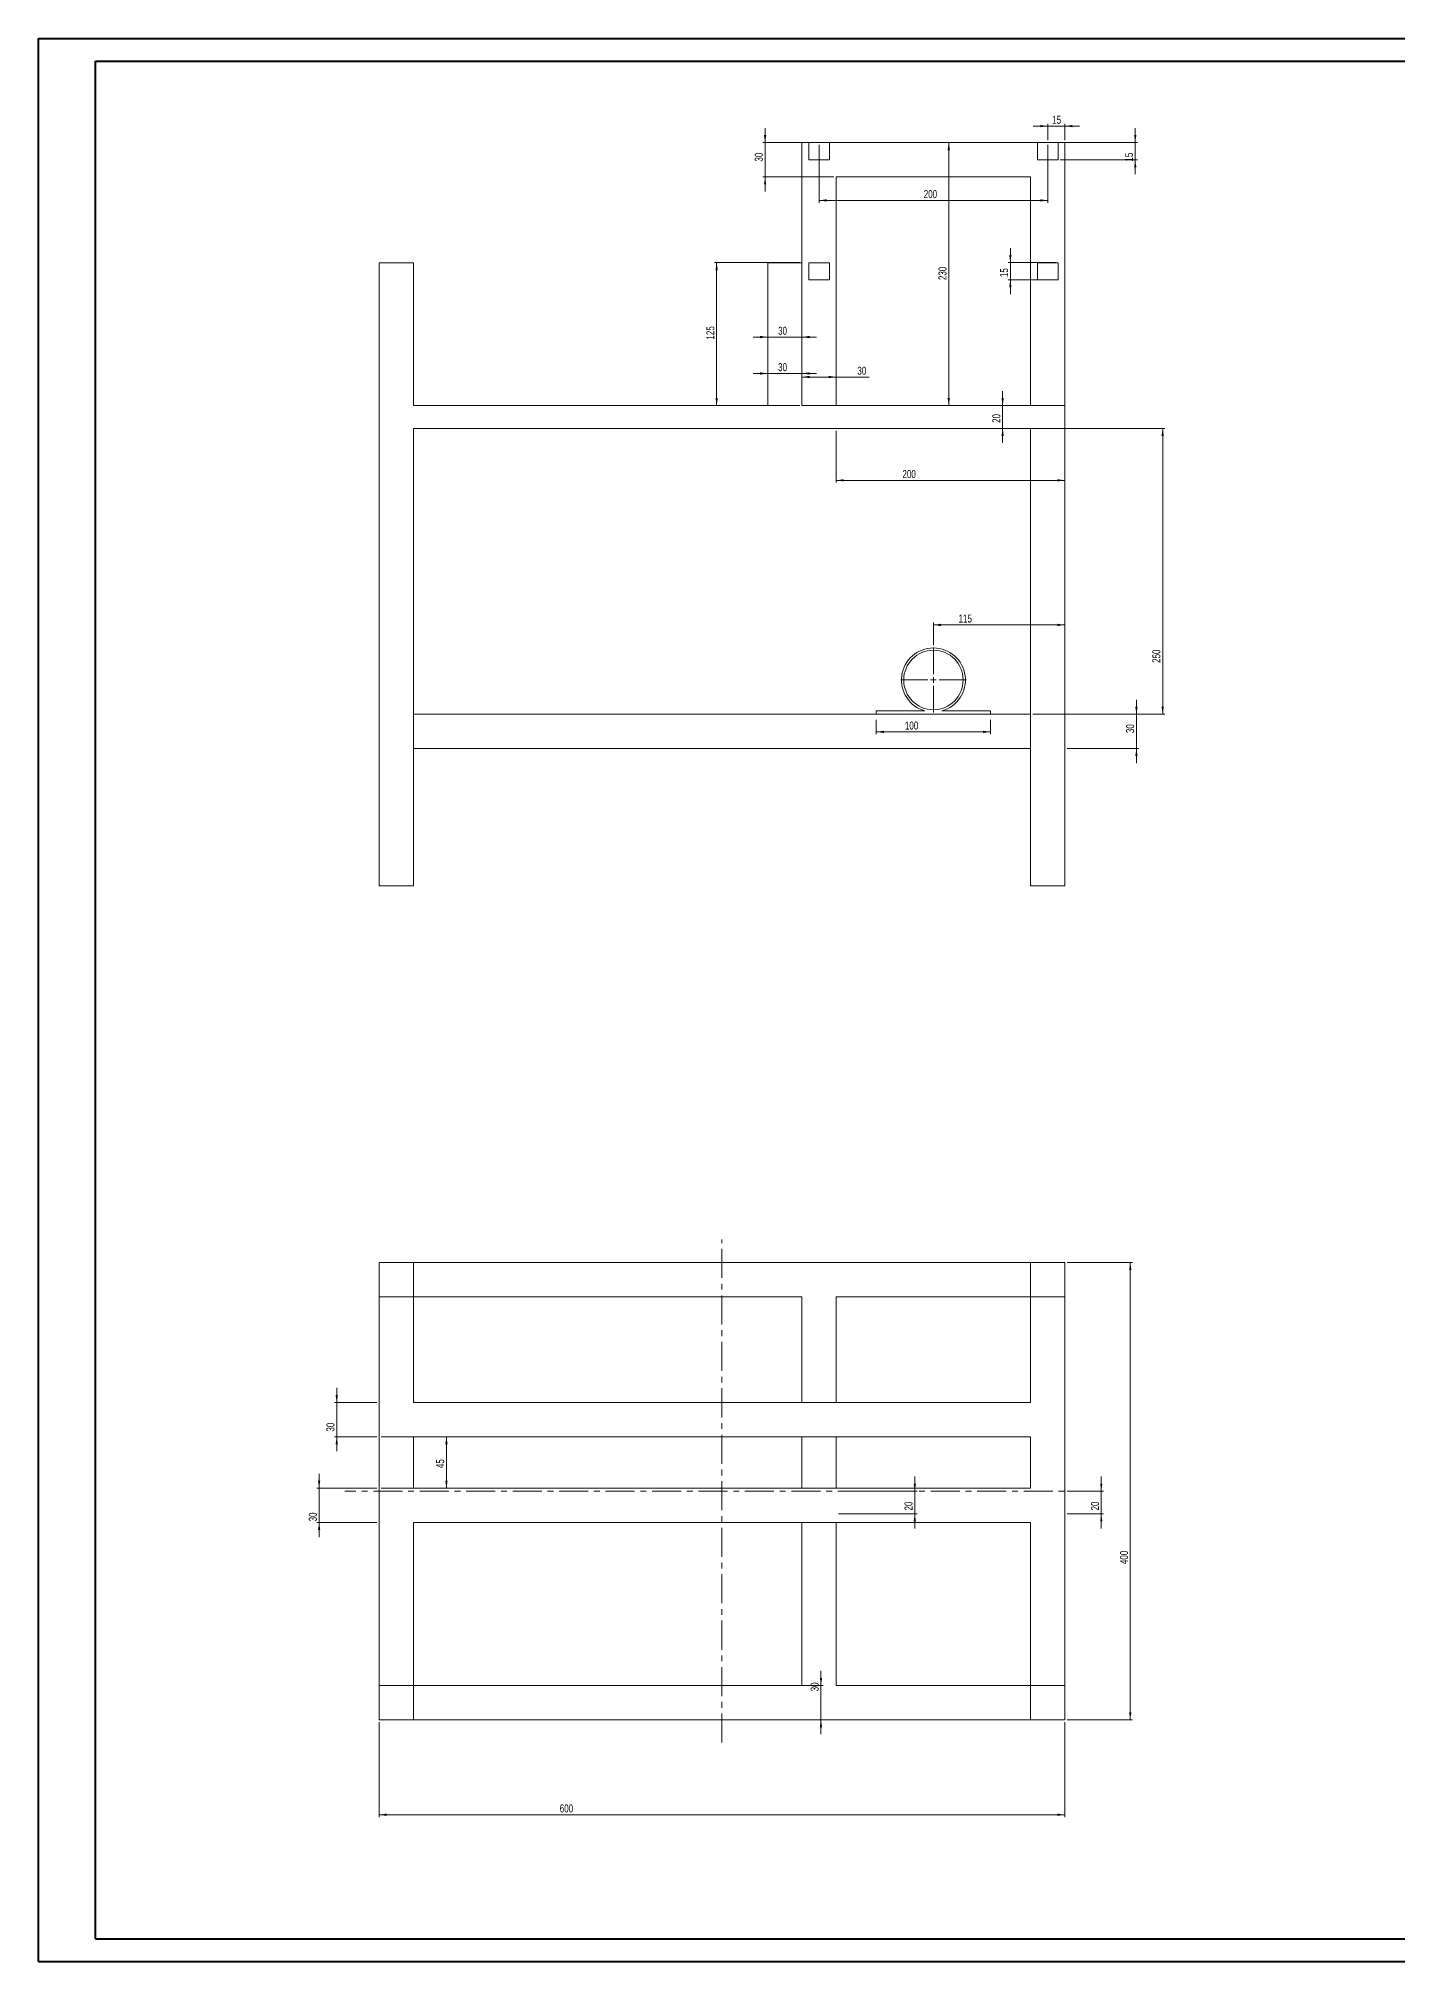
# Model space of a CAD drawing. Header units: millimetres. Extents: x 0 to 1189, y 0 to 841.
# Drawn here: x 0 to 595, y 0 to 841 of the extents above; entities that cross this region are included whole.
import ezdxf

# ---------------------------------------------------------------- set-up
doc = ezdxf.new("R2010")
doc.units = ezdxf.units.MM
doc.linetypes.add('CENTERX2', pattern=[20.32, 12.7, -2.54, 2.54, -2.54])
doc.styles.add('SLDTEXTSTYLE0', font='TXT', dxfattribs={"width": 0.75})
doc.dimstyles.new('SLDDIMSTYLE0', dxfattribs={"dimtxt": 3.5, "dimasz": 3.302, "dimexe": 0, "dimexo": 0.0625, "dimgap": 0.875, "dimtad": 1, "dimlfac": 2, "dimrnd": 1e-09, "dimzin": 12, "dimdsep": 46, "dimtxsty": 'SLDTEXTSTYLE0', "dimsah": 1, "dimcen": 0.09, "dimadec": 0, "dimazin": 3, "dimtfac": 1, "dimtofl": 0, "dimtmove": 0, "dimatfit": 3, "dimfxl": 0, "dimfrac": 2, "dimtolj": 1, "dimtzin": 12, "dimarcsym": 0})
doc.dimstyles.new('SLDDIMSTYLE1', dxfattribs={"dimtxt": 3.5, "dimasz": 3.302, "dimexe": 0, "dimexo": 0.0625, "dimgap": 0.875, "dimtad": 1, "dimlfac": 2, "dimrnd": 1e-09, "dimzin": 12, "dimdsep": 46, "dimtxsty": 'SLDTEXTSTYLE0', "dimsah": 1, "dimcen": 0.09, "dimadec": 0, "dimazin": 3, "dimtfac": 1, "dimtmove": 0, "dimatfit": 0, "dimfxl": 0, "dimfrac": 2, "dimtolj": 1, "dimtzin": 12, "dimarcsym": 0})

# ---------------------------------------------------------------- blocks, each defined once
blk = doc.blocks.new('_D')
at = {"color": 7, "linetype": 'Continuous', "lineweight": 0}
for p, q in [((334.06, 681.67), (334.06, 694.16)), ((334.06, 693.16), (349.06, 693.16)), ((349.06, 681.67), (349.06, 694.16)), ((349.06, 693.16), (363.48, 693.16))]:
    blk.add_line(p, q, dxfattribs=at)
for points in [[(334.06, 693.16), (337.37, 692.65), (337.37, 693.67)], [(349.06, 693.16), (345.76, 693.67), (345.76, 692.65)]]:
    blk.add_solid(points, dxfattribs=at)
at = {"color": 7, "linetype": 'Continuous', "lineweight": 0, "insert": (358.3, 697.67), "char_height": 3.5, "attachment_point": 1, "style": 'SLDTEXTSTYLE0'}
blk.add_mtext('30', dxfattribs=at)
blk = doc.blocks.new('_D_1')
at = {"color": 7, "linetype": 'Continuous', "lineweight": 0}
for p, q in [((349.06, 669.67), (349.06, 646.97)), ((449.06, 669.67), (449.06, 646.97)), ((349.06, 647.97), (449.06, 647.97))]:
    blk.add_line(p, q, dxfattribs=at)
for points in [[(349.06, 647.97), (352.37, 647.46), (352.37, 648.48)], [(449.06, 647.97), (445.76, 648.48), (445.76, 647.46)]]:
    blk.add_solid(points, dxfattribs=at)
at = {"color": 7, "linetype": 'Continuous', "lineweight": 0, "insert": (378.01, 652.48), "char_height": 3.5, "attachment_point": 1, "style": 'SLDTEXTSTYLE0'}
blk.add_mtext('200', dxfattribs=at)
blk = doc.blocks.new('_D_2')
at = {"color": 7, "linetype": 'Continuous', "lineweight": 0}
for p, q in [((448.06, 795.67), (397.27, 795.67)), ((398.27, 680.67), (398.27, 795.67)), ((448.06, 680.67), (397.27, 680.67))]:
    blk.add_line(p, q, dxfattribs=at)
for points in [[(398.27, 795.67), (397.76, 792.36), (398.77, 792.36)], [(398.27, 680.67), (398.77, 683.97), (397.76, 683.97)]]:
    blk.add_solid(points, dxfattribs=at)
at = {"color": 7, "linetype": 'Continuous', "lineweight": 0, "insert": (393.76, 735.54), "char_height": 3.5, "attachment_point": 1, "rotation": 90, "style": 'SLDTEXTSTYLE0'}
blk.add_mtext('230', dxfattribs=at)
blk = doc.blocks.new('_D_3')
at = {"color": 7, "linetype": 'Continuous', "lineweight": 0}
for p, q in [((317.93, 795.67), (317.93, 802.02)), ((348.06, 795.67), (316.93, 795.67)), ((317.93, 795.67), (317.93, 780.67)), ((348.06, 780.67), (316.93, 780.67)), ((317.93, 780.67), (317.93, 774.32))]:
    blk.add_line(p, q, dxfattribs=at)
for points in [[(317.93, 795.67), (318.44, 798.97), (317.42, 798.97)], [(317.93, 780.67), (317.42, 777.36), (318.44, 777.36)]]:
    blk.add_solid(points, dxfattribs=at)
at = {"color": 7, "linetype": 'Continuous', "lineweight": 0, "insert": (313.42, 787.37), "char_height": 3.5, "attachment_point": 1, "rotation": 90, "style": 'SLDTEXTSTYLE0'}
blk.add_mtext('30', dxfattribs=at)
blk = doc.blocks.new('_D_4')
at = {"color": 7, "linetype": 'Continuous', "lineweight": 0}
for p, q in [((341.56, 794.67), (341.56, 769.39)), ((441.56, 794.67), (441.56, 769.39)), ((341.56, 770.39), (441.56, 770.39))]:
    blk.add_line(p, q, dxfattribs=at)
for points in [[(341.56, 770.39), (344.87, 769.89), (344.87, 770.9)], [(441.56, 770.39), (438.26, 770.9), (438.26, 769.89)]]:
    blk.add_solid(points, dxfattribs=at)
at = {"color": 7, "linetype": 'Continuous', "lineweight": 0, "insert": (387.32, 774.91), "char_height": 3.5, "attachment_point": 1, "style": 'SLDTEXTSTYLE0'}
blk.add_mtext('200', dxfattribs=at)
blk = doc.blocks.new('_D_5')
at = {"color": 7, "linetype": 'Continuous', "lineweight": 0}
for p, q in [((441.56, 802.89), (435.21, 802.89)), ((441.56, 796.67), (441.56, 803.89)), ((449.06, 802.89), (441.56, 802.89)), ((449.06, 796.67), (449.06, 803.89)), ((449.06, 802.89), (455.41, 802.89))]:
    blk.add_line(p, q, dxfattribs=at)
for points in [[(441.56, 802.89), (438.26, 803.39), (438.26, 802.38)], [(449.06, 802.89), (452.37, 802.38), (452.37, 803.39)]]:
    blk.add_solid(points, dxfattribs=at)
at = {"color": 7, "linetype": 'Continuous', "lineweight": 0, "insert": (443.51, 807.4), "char_height": 3.5, "attachment_point": 1, "style": 'SLDTEXTSTYLE0'}
blk.add_mtext('15', dxfattribs=at)
blk = doc.blocks.new('_D_6')
at = {"color": 7, "linetype": 'Continuous', "lineweight": 0}
for p, q in [((479.84, 795.67), (479.84, 802.02)), ((447.06, 795.67), (480.84, 795.67)), ((479.84, 795.67), (479.84, 788.17)), ((447.06, 788.17), (480.84, 788.17)), ((479.84, 788.17), (479.84, 781.82))]:
    blk.add_line(p, q, dxfattribs=at)
for points in [[(479.84, 795.67), (480.35, 798.97), (479.33, 798.97)], [(479.84, 788.17), (479.33, 784.86), (480.35, 784.86)]]:
    blk.add_solid(points, dxfattribs=at)
at = {"color": 7, "linetype": 'Continuous', "lineweight": 0, "insert": (475.33, 787.37), "char_height": 3.5, "attachment_point": 1, "rotation": 90, "style": 'SLDTEXTSTYLE0'}
blk.add_mtext('15', dxfattribs=at)
blk = doc.blocks.new('_D_7')
at = {"color": 7, "linetype": 'Continuous', "lineweight": 0}
for p, q in [((425.21, 743.17), (425.21, 749.52)), ((445.06, 743.17), (424.21, 743.17)), ((425.21, 735.67), (425.21, 743.17)), ((445.06, 735.67), (424.21, 735.67)), ((425.21, 735.67), (425.21, 729.32))]:
    blk.add_line(p, q, dxfattribs=at)
for points in [[(425.21, 743.17), (425.72, 746.47), (424.7, 746.47)], [(425.21, 735.67), (424.7, 732.36), (425.72, 732.36)]]:
    blk.add_solid(points, dxfattribs=at)
at = {"color": 7, "linetype": 'Continuous', "lineweight": 0, "insert": (420.7, 736.83), "char_height": 3.5, "attachment_point": 1, "rotation": 90, "style": 'SLDTEXTSTYLE0'}
blk.add_mtext('15', dxfattribs=at)
blk = doc.blocks.new('_D_8')
at = {"color": 7, "linetype": 'Continuous', "lineweight": 0}
for p, q in [((480.36, 545.67), (480.36, 552.02)), ((450.06, 545.67), (481.36, 545.67)), ((480.36, 545.67), (480.36, 530.67)), ((450.06, 530.67), (481.36, 530.67)), ((480.36, 530.67), (480.36, 524.32))]:
    blk.add_line(p, q, dxfattribs=at)
for points in [[(480.36, 545.67), (480.87, 548.97), (479.85, 548.97)], [(480.36, 530.67), (479.85, 527.36), (480.87, 527.36)]]:
    blk.add_solid(points, dxfattribs=at)
at = {"color": 7, "linetype": 'Continuous', "lineweight": 0, "insert": (475.85, 537.43), "char_height": 3.5, "attachment_point": 1, "rotation": 90, "style": 'SLDTEXTSTYLE0'}
blk.add_mtext('30', dxfattribs=at)
blk = doc.blocks.new('_D_9')
at = {"color": 7, "linetype": 'Continuous', "lineweight": 0}
for p, q in [((435.06, 670.67), (492.84, 670.67)), ((491.84, 670.67), (491.84, 545.67)), ((435.06, 545.67), (492.84, 545.67))]:
    blk.add_line(p, q, dxfattribs=at)
for points in [[(491.84, 670.67), (491.33, 667.36), (492.35, 667.36)], [(491.84, 545.67), (492.35, 548.97), (491.33, 548.97)]]:
    blk.add_solid(points, dxfattribs=at)
at = {"color": 7, "linetype": 'Continuous', "lineweight": 0, "insert": (487.33, 568.13), "char_height": 3.5, "attachment_point": 1, "rotation": 90, "style": 'SLDTEXTSTYLE0'}
blk.add_mtext('250', dxfattribs=at)
blk = doc.blocks.new('_D_10')
at = {"color": 7, "linetype": 'Continuous', "lineweight": 0}
for p, q in [((319.06, 710.63), (312.71, 710.63)), ((319.06, 681.67), (319.06, 711.63)), ((334.06, 710.63), (319.06, 710.63)), ((334.06, 681.67), (334.06, 711.63)), ((334.06, 710.63), (340.41, 710.63))]:
    blk.add_line(p, q, dxfattribs=at)
for points in [[(319.06, 710.63), (315.76, 711.14), (315.76, 710.12)], [(334.06, 710.63), (337.37, 710.12), (337.37, 711.14)]]:
    blk.add_solid(points, dxfattribs=at)
at = {"color": 7, "linetype": 'Continuous', "lineweight": 0, "insert": (323.61, 715.14), "char_height": 3.5, "attachment_point": 1, "style": 'SLDTEXTSTYLE0'}
blk.add_mtext('30', dxfattribs=at)
blk = doc.blocks.new('_D_11')
at = {"color": 7, "linetype": 'Continuous', "lineweight": 0}
for p, q in [((333.06, 743.17), (295.73, 743.17)), ((296.73, 680.67), (296.73, 743.17)), ((333.06, 680.67), (295.73, 680.67))]:
    blk.add_line(p, q, dxfattribs=at)
for points in [[(296.73, 743.17), (296.23, 739.86), (297.24, 739.86)], [(296.73, 680.67), (297.24, 683.97), (296.23, 683.97)]]:
    blk.add_solid(points, dxfattribs=at)
at = {"color": 7, "linetype": 'Continuous', "lineweight": 0, "insert": (292.22, 709.53), "char_height": 3.5, "attachment_point": 1, "rotation": 90, "style": 'SLDTEXTSTYLE0'}
blk.add_mtext('125', dxfattribs=at)
blk = doc.blocks.new('_D_12')
at = {"color": 7, "linetype": 'Continuous', "lineweight": 0}
for p, q in [((319.06, 694.71), (312.71, 694.71)), ((319.06, 681.67), (319.06, 695.71)), ((334.06, 694.71), (319.06, 694.71)), ((334.06, 681.67), (334.06, 695.71)), ((334.06, 694.71), (340.41, 694.71))]:
    blk.add_line(p, q, dxfattribs=at)
for points in [[(319.06, 694.71), (315.76, 695.22), (315.76, 694.2)], [(334.06, 694.71), (337.37, 694.2), (337.37, 695.22)]]:
    blk.add_solid(points, dxfattribs=at)
at = {"color": 7, "linetype": 'Continuous', "lineweight": 0, "insert": (323.61, 699.22), "char_height": 3.5, "attachment_point": 1, "style": 'SLDTEXTSTYLE0'}
blk.add_mtext('30', dxfattribs=at)
blk = doc.blocks.new('_D_13')
at = {"color": 7, "linetype": 'Continuous', "lineweight": 0}
for p, q in [((421.84, 680.67), (421.84, 687.02)), ((448.06, 680.67), (420.84, 680.67)), ((421.84, 670.67), (421.84, 680.67)), ((448.06, 670.67), (420.84, 670.67)), ((421.84, 670.67), (421.84, 664.32))]:
    blk.add_line(p, q, dxfattribs=at)
for points in [[(421.84, 680.67), (422.35, 683.97), (421.33, 683.97)], [(421.84, 670.67), (421.33, 667.36), (422.35, 667.36)]]:
    blk.add_solid(points, dxfattribs=at)
at = {"color": 7, "linetype": 'Continuous', "lineweight": 0, "insert": (417.33, 673.08), "char_height": 3.5, "attachment_point": 1, "rotation": 90, "style": 'SLDTEXTSTYLE0'}
blk.add_mtext('20', dxfattribs=at)
blk = doc.blocks.new('_D_14')
at = {"color": 7, "linetype": 'Continuous', "lineweight": 0}
for p, q in [((391.56, 575.92), (391.56, 585.75)), ((391.56, 584.75), (449.06, 584.75))]:
    blk.add_line(p, q, dxfattribs=at)
for points in [[(391.56, 584.75), (394.87, 584.24), (394.87, 585.26)], [(449.06, 584.75), (445.76, 585.26), (445.76, 584.24)]]:
    blk.add_solid(points, dxfattribs=at)
at = {"color": 7, "linetype": 'Continuous', "lineweight": 0, "insert": (402.54, 589.26), "char_height": 3.5, "attachment_point": 1, "style": 'SLDTEXTSTYLE0'}
blk.add_mtext('115', dxfattribs=at)
blk = doc.blocks.new('_D_15')
at = {"color": 7, "linetype": 'Continuous', "lineweight": 0}
for p, q in [((366.56, 543.17), (366.56, 536.98)), ((416.56, 543.17), (416.56, 536.98)), ((366.56, 537.98), (416.56, 537.98))]:
    blk.add_line(p, q, dxfattribs=at)
for points in [[(366.56, 537.98), (369.87, 537.47), (369.87, 538.49)], [(416.56, 537.98), (413.26, 538.49), (413.26, 537.47)]]:
    blk.add_solid(points, dxfattribs=at)
at = {"color": 7, "linetype": 'Continuous', "lineweight": 0, "insert": (379.08, 542.49), "char_height": 3.5, "attachment_point": 1, "style": 'SLDTEXTSTYLE0'}
blk.add_mtext('100', dxfattribs=at)
blk = doc.blocks.new('SW_CENTERMARKSYMBOL_0')
at = {"color": 0, "linetype": 'Continuous', "lineweight": 0}
for p, q in [((0, 2.5), (0, 14.25)), ((-2.5, 0), (-14.25, 0)), ((0, 0), (-1.25, 0)), ((0, 0), (0, 1.25)), ((0, 0), (0, -1.25)), ((0, 0), (1.25, 0)), ((2.5, 0), (14.25, 0)), ((0, -2.5), (0, -14.25))]:
    blk.add_line(p, q, dxfattribs=at)
blk = doc.blocks.new('_D_26')
at = {"color": 7, "linetype": 'Continuous', "lineweight": 0}
for p, q in [((342.38, 120.96), (342.38, 127.31)), ((300.06, 120.96), (343.38, 120.96)), ((342.38, 120.96), (342.38, 105.96)), ((300.06, 105.96), (343.38, 105.96)), ((342.38, 105.96), (342.38, 99.61))]:
    blk.add_line(p, q, dxfattribs=at)
for points in [[(342.38, 120.96), (342.88, 124.26), (341.87, 124.26)], [(342.38, 105.96), (341.87, 102.66), (342.88, 102.66)]]:
    blk.add_solid(points, dxfattribs=at)
at = {"color": 7, "linetype": 'Continuous', "lineweight": 0, "insert": (337.86, 118.37), "char_height": 3.5, "attachment_point": 1, "rotation": 90, "style": 'SLDTEXTSTYLE0'}
blk.add_mtext('30', dxfattribs=at)
blk = doc.blocks.new('_D_27')
at = {"color": 7, "linetype": 'Continuous', "lineweight": 0}
for p, q in [((450.06, 305.96), (478.67, 305.96)), ((477.67, 305.96), (477.67, 105.96)), ((450.06, 105.96), (478.67, 105.96))]:
    blk.add_line(p, q, dxfattribs=at)
for points in [[(477.67, 305.96), (477.16, 302.66), (478.17, 302.66)], [(477.67, 105.96), (478.17, 109.26), (477.16, 109.26)]]:
    blk.add_solid(points, dxfattribs=at)
at = {"color": 7, "linetype": 'Continuous', "lineweight": 0, "insert": (473.16, 174.02), "char_height": 3.5, "attachment_point": 1, "rotation": 90, "style": 'SLDTEXTSTYLE0'}
blk.add_mtext('400', dxfattribs=at)
blk = doc.blocks.new('_D_28')
at = {"color": 7, "linetype": 'Continuous', "lineweight": 0}
for p, q in [((149.06, 104.96), (149.06, 63.41)), ((449.06, 104.96), (449.06, 63.41)), ((149.06, 64.41), (449.06, 64.41))]:
    blk.add_line(p, q, dxfattribs=at)
for points in [[(149.06, 64.41), (152.37, 63.91), (152.37, 64.92)], [(449.06, 64.41), (445.76, 64.92), (445.76, 63.91)]]:
    blk.add_solid(points, dxfattribs=at)
at = {"color": 7, "linetype": 'Continuous', "lineweight": 0, "insert": (228.1, 68.93), "char_height": 3.5, "attachment_point": 1, "style": 'SLDTEXTSTYLE0'}
blk.add_mtext('600', dxfattribs=at)
blk = doc.blocks.new('_D_29')
at = {"color": 7, "linetype": 'Continuous', "lineweight": 0}
for p, q in [((383.42, 205.96), (383.42, 212.31)), ((350.06, 205.96), (384.42, 205.96)), ((383.42, 205.96), (383.42, 195.96)), ((350.06, 195.96), (384.42, 195.96)), ((383.42, 195.96), (383.42, 189.61))]:
    blk.add_line(p, q, dxfattribs=at)
for points in [[(383.42, 205.96), (383.93, 209.26), (382.91, 209.26)], [(383.42, 195.96), (382.91, 192.66), (383.93, 192.66)]]:
    blk.add_solid(points, dxfattribs=at)
at = {"color": 7, "linetype": 'Continuous', "lineweight": 0, "insert": (378.91, 197.48), "char_height": 3.5, "attachment_point": 1, "rotation": 90, "style": 'SLDTEXTSTYLE0'}
blk.add_mtext('20', dxfattribs=at)
blk = doc.blocks.new('_D_30')
at = {"color": 7, "linetype": 'Continuous', "lineweight": 0}
for p, q in [((464.99, 205.96), (464.99, 212.31)), ((450.06, 205.96), (465.99, 205.96)), ((464.99, 205.96), (464.99, 195.96)), ((450.06, 195.96), (465.99, 195.96)), ((464.99, 195.96), (464.99, 189.61))]:
    blk.add_line(p, q, dxfattribs=at)
for points in [[(464.99, 205.96), (465.5, 209.26), (464.49, 209.26)], [(464.99, 195.96), (464.49, 192.66), (465.5, 192.66)]]:
    blk.add_solid(points, dxfattribs=at)
at = {"color": 7, "linetype": 'Continuous', "lineweight": 0, "insert": (460.48, 197.48), "char_height": 3.5, "attachment_point": 1, "rotation": 90, "style": 'SLDTEXTSTYLE0'}
blk.add_mtext('20', dxfattribs=at)
blk = doc.blocks.new('_D_31')
at = {"color": 7, "linetype": 'Continuous', "lineweight": 0}
for p, q in [((122.85, 207.21), (122.85, 213.56)), ((148.06, 207.21), (121.85, 207.21)), ((122.85, 192.21), (122.85, 207.21)), ((148.06, 192.21), (121.85, 192.21)), ((122.85, 192.21), (122.85, 185.86))]:
    blk.add_line(p, q, dxfattribs=at)
for points in [[(122.85, 207.21), (123.36, 210.51), (122.34, 210.51)], [(122.85, 192.21), (122.34, 188.91), (123.36, 188.91)]]:
    blk.add_solid(points, dxfattribs=at)
at = {"color": 7, "linetype": 'Continuous', "lineweight": 0, "insert": (118.34, 192.7), "char_height": 3.5, "attachment_point": 1, "rotation": 90, "style": 'SLDTEXTSTYLE0'}
blk.add_mtext('30', dxfattribs=at)
blk = doc.blocks.new('_D_32')
at = {"color": 7, "linetype": 'Continuous', "lineweight": 0}
for p, q in [((148.06, 244.71), (129.55, 244.71)), ((130.55, 244.71), (130.55, 251.06)), ((130.55, 229.71), (130.55, 244.71)), ((148.06, 229.71), (129.55, 229.71)), ((130.55, 229.71), (130.55, 223.36))]:
    blk.add_line(p, q, dxfattribs=at)
for points in [[(130.55, 244.71), (131.06, 248.01), (130.04, 248.01)], [(130.55, 229.71), (130.04, 226.41), (131.06, 226.41)]]:
    blk.add_solid(points, dxfattribs=at)
at = {"color": 7, "linetype": 'Continuous', "lineweight": 0, "insert": (126.04, 231.96), "char_height": 3.5, "attachment_point": 1, "rotation": 90, "style": 'SLDTEXTSTYLE0'}
blk.add_mtext('30', dxfattribs=at)
blk = doc.blocks.new('_D_33')
at = {"color": 7, "linetype": 'Continuous', "lineweight": 0}
for p, q in [((150.06, 229.71), (179.55, 229.71)), ((178.55, 207.21), (178.55, 229.71)), ((150.06, 207.21), (179.55, 207.21))]:
    blk.add_line(p, q, dxfattribs=at)
for points in [[(178.55, 229.71), (178.04, 226.41), (179.06, 226.41)], [(178.55, 207.21), (179.06, 210.51), (178.04, 210.51)]]:
    blk.add_solid(points, dxfattribs=at)
at = {"color": 7, "linetype": 'Continuous', "lineweight": 0, "insert": (174.04, 216), "char_height": 3.5, "attachment_point": 1, "rotation": 90, "style": 'SLDTEXTSTYLE0'}
blk.add_mtext('45', dxfattribs=at)

msp = doc.modelspace()

# ---------------------------------------------------------------- linework, layer by layer
at = {"color": 7, "linetype": 'Continuous', "lineweight": 40}
for p, q in [((0.0788, 0.2148), (0.0788, 841.2148)), ((0.0788, 841.2148), (1189.0788, 841.2148)), ((25.0788, 10.2148), (25.0788, 831.2148)), ((25.0788, 831.2148), (1179.0788, 831.2148)), ((25.0788, 10.2148), (1179.0788, 10.2148)), ((0.0788, 0.2148), (1189.0788, 0.2148))]:
    msp.add_line(p, q, dxfattribs=at)
at = {"color": 7, "linetype": 'Continuous', "lineweight": 15}
for p, q in [((334.0643, 795.665), (337.0643, 795.665)), ((334.0643, 795.665), (334.0643, 743.165)), ((337.0643, 795.665), (337.0643, 788.165)), ((337.0643, 795.665), (341.5643, 795.665)), ((341.5643, 795.665), (346.0643, 795.665)), ((346.0643, 788.165), (346.0643, 795.665)), ((346.0643, 795.665), (437.0643, 795.665)), ((437.0643, 795.665), (437.0643, 788.165)), ((437.0643, 795.665), (441.5643, 795.665)), ((441.5643, 795.665), (446.0643, 795.665)), ((446.0643, 788.165), (446.0643, 795.665)), ((446.0643, 795.665), (449.0643, 795.665)), ((449.0643, 795.665), (449.0643, 680.665)), ((337.0643, 788.165), (341.5643, 788.165)), ((341.5643, 788.165), (346.0643, 788.165)), ((437.0643, 788.165), (441.5643, 788.165)), ((441.5643, 788.165), (446.0643, 788.165)), ((434.0643, 780.665), (349.0643, 780.665)), ((349.0643, 780.665), (349.0643, 680.665)), ((434.0643, 780.665), (434.0643, 680.665)), ((149.0643, 743.165), (149.0643, 470.665)), ((149.0643, 743.165), (164.0643, 743.165)), ((164.0643, 743.165), (164.0643, 680.665)), ((319.0643, 743.165), (319.0643, 680.665)), ((319.0643, 743.165), (334.0643, 743.165)), ((334.0643, 743.165), (334.0643, 680.665)), ((337.0643, 743.165), (337.0643, 735.665)), ((346.0643, 743.165), (337.0643, 743.165)), ((346.0643, 735.665), (346.0643, 743.165)), ((437.0643, 743.165), (437.0643, 735.665)), ((446.0643, 743.165), (437.0643, 743.165)), ((446.0643, 735.665), (446.0643, 743.165)), ((346.0643, 735.665), (337.0643, 735.665)), ((446.0643, 735.665), (437.0643, 735.665)), ((164.0643, 680.665), (319.0643, 680.665)), ((334.0643, 680.665), (449.0643, 680.665)), ((449.0643, 680.665), (449.0643, 470.665)), ((164.0643, 470.665), (164.0643, 670.665)), ((164.0643, 670.665), (434.0643, 670.665)), ((434.0643, 470.665), (434.0643, 670.665)), ((366.5643, 545.665), (366.5643, 547.165)), ((366.5643, 547.165), (387.8562, 547.165)), ((395.2724, 547.165), (416.5643, 547.165)), ((416.5643, 547.165), (416.5643, 545.665)), ((434.0643, 545.665), (164.0643, 545.665)), ((434.0643, 530.665), (164.0643, 530.665)), ((164.0643, 470.665), (149.0643, 470.665)), ((449.0643, 470.665), (434.0643, 470.665)), ((149.0643, 305.9578), (149.0643, 290.9578)), ((164.0643, 305.9578), (149.0643, 305.9578)), ((164.0643, 290.9578), (164.0643, 305.9578)), ((164.0643, 305.9578), (434.0643, 305.9578)), ((434.0643, 305.9578), (434.0643, 290.9578)), ((449.0643, 305.9578), (434.0643, 305.9578)), ((449.0643, 290.9578), (449.0643, 305.9578)), ((149.0643, 290.9578), (164.0643, 290.9578)), ((149.0643, 120.9578), (149.0643, 290.9578)), ((164.0643, 244.7078), (164.0643, 290.9578)), ((164.0643, 290.9578), (334.0643, 290.9578)), ((334.0643, 244.7078), (334.0643, 290.9578)), ((349.0643, 290.9578), (434.0643, 290.9578)), ((349.0643, 244.7078), (349.0643, 290.9578)), ((434.0643, 290.9578), (449.0643, 290.9578)), ((434.0643, 244.7078), (434.0643, 290.9578)), ((449.0643, 120.9578), (449.0643, 290.9578)), ((434.0643, 244.7078), (164.0643, 244.7078)), ((434.0643, 229.7078), (164.0643, 229.7078)), ((164.0643, 207.2078), (164.0643, 229.7078)), ((334.0643, 207.2078), (334.0643, 229.7078)), ((349.0643, 207.2078), (349.0643, 229.7078)), ((434.0643, 207.2078), (434.0643, 229.7078)), ((434.0643, 207.2078), (164.0643, 207.2078)), ((434.0643, 192.2078), (164.0643, 192.2078)), ((164.0643, 120.9578), (164.0643, 192.2078)), ((334.0643, 120.9578), (334.0643, 192.2078)), ((349.0643, 120.9578), (349.0643, 192.2078)), ((434.0643, 120.9578), (434.0643, 192.2078)), ((164.0643, 120.9578), (149.0643, 120.9578)), ((149.0643, 120.9578), (149.0643, 105.9578)), ((164.0643, 105.9578), (164.0643, 120.9578)), ((334.0643, 120.9578), (164.0643, 120.9578)), ((434.0643, 120.9578), (349.0643, 120.9578)), ((449.0643, 120.9578), (434.0643, 120.9578)), ((434.0643, 120.9578), (434.0643, 105.9578)), ((449.0643, 105.9578), (449.0643, 120.9578)), ((149.0643, 105.9578), (164.0643, 105.9578)), ((434.0643, 105.9578), (164.0643, 105.9578)), ((434.0643, 105.9578), (449.0643, 105.9578))]:
    msp.add_line(p, q, dxfattribs=at)
at = {"color": 7, "linetype": 'CENTERX2', "lineweight": 0}
for p, q in [((299.0643, 95.9578), (299.0643, 315.9578)), ((464.0643, 205.9578), (134.0643, 205.9578))]:
    msp.add_line(p, q, dxfattribs=at)
at = {"color": 7, "linetype": 'Continuous', "lineweight": 15}
msp.add_circle((391.5643, 560.665), 13, dxfattribs=at)
msp.add_arc((391.5643, 560.665), 14, 285.3588856, 254.6411144, dxfattribs=at)

# ---------------------------------------------------------------- block references
at = {"color": 7, "linetype": 'Continuous', "lineweight": 0}
msp.add_blockref('SW_CENTERMARKSYMBOL_0', (391.5643, 560.665), dxfattribs=at)

# ---------------------------------------------------------------- dimensions: what is measured, and where the dimension line sits
for base, p1, p2, dimstyle, picture, middle in [((441.5643, 805.665), (449.0643, 795.665), (441.5643, 795.665), 'SLDDIMSTYLE1', '_D_5', (446.094, 805.665)), ((441.5643, 773.1716), (341.5643, 795.665), (441.5643, 795.665), 'SLDDIMSTYLE0', '_D_4', (391.1985, 773.1716)), ((319.0643, 713.4071), (334.0643, 680.665), (319.0643, 680.665), 'SLDDIMSTYLE1', '_D_10', (326.2005, 713.4071)), ((319.0643, 697.4888), (334.0643, 680.665), (319.0643, 680.665), 'SLDDIMSTYLE1', '_D_12', (326.2005, 697.4888)), ((349.0643, 695.9379), (334.0643, 680.665), (349.0643, 680.665), 'SLDDIMSTYLE0', '_D', (360.8901, 695.9379)), ((449.0643, 587.5281), (391.5643, 560.665), (449.0643, 680.665), 'SLDDIMSTYLE0', '_D_14', (406.4144, 587.5281)), ((449.0643, 650.749), (349.0643, 670.665), (449.0643, 670.665), 'SLDDIMSTYLE0', '_D_1', (381.8933, 650.749)), ((416.5643, 540.7569), (366.5643, 544.165), (416.5643, 544.165), 'SLDDIMSTYLE0', '_D_15', (382.964, 540.7569))]:
    dim = msp.add_linear_dim(base=base, p1=p1, p2=p2, dimstyle=dimstyle, dxfattribs=at)
    dim.commit()
    dim.dimension.update_dxf_attribs({"geometry": picture, "text_midpoint": middle, "dimtype": 160})
for base, p1, p2, angle, dimstyle, picture, middle in [((315.1536, 780.665), (349.0643, 795.665), (349.0643, 780.665), 90, 'SLDDIMSTYLE1', '_D_3', (315.1536, 789.9512)), ((477.0643, 788.165), (446.0643, 795.665), (446.0643, 788.165), 90, 'SLDDIMSTYLE1', '_D_6', (477.0643, 789.9512)), ((395.4887, 795.665), (449.0643, 680.665), (449.0643, 795.665), 90, 'SLDDIMSTYLE0', '_D_2', (395.4887, 739.415)), ((422.4328, 743.165), (446.0643, 735.665), (446.0643, 743.165), 90, 'SLDDIMSTYLE1', '_D_7', (422.4328, 739.415)), ((293.955, 743.165), (334.0643, 680.665), (334.0643, 743.165), 90, 'SLDDIMSTYLE0', '_D_11', (293.955, 713.4071)), ((419.0643, 680.665), (449.0643, 670.665), (449.0643, 680.665), 90, 'SLDDIMSTYLE1', '_D_13', (419.0643, 675.665)), ((489.0643, 545.665), (434.0643, 670.665), (434.0643, 545.665), 90, 'SLDDIMSTYLE0', '_D_9', (489.0643, 572.0086)), ((477.5796, 530.665), (449.0643, 545.665), (449.0643, 530.665), 90, 'SLDDIMSTYLE1', '_D_8', (477.5796, 540.0167)), ((474.8888, 105.9578), (449.0643, 305.9578), (449.0643, 105.9578), 90, 'SLDDIMSTYLE0', '_D_27', (474.8888, 177.9016)), ((127.7746, 244.7078), (149.0643, 229.7078), (149.0643, 244.7078), 90, 'SLDDIMSTYLE1', '_D_32', (127.7746, 234.5465)), ((175.7702, 229.7078), (149.0643, 207.2078), (149.0643, 229.7078), 90, 'SLDDIMSTYLE0', '_D_33', (175.7702, 218.591)), ((120.0745, 207.2078), (149.0643, 192.2078), (149.0643, 207.2078), 90, 'SLDDIMSTYLE1', '_D_31', (120.0745, 195.2847)), ((380.6398, 195.9578), (349.0643, 205.9578), (349.0643, 195.9578), 90, 'SLDDIMSTYLE1', '_D_29', (380.6398, 200.0674)), ((462.2153, 195.9578), (449.0643, 205.9578), (449.0643, 195.9578), 90, 'SLDDIMSTYLE1', '_D_30', (462.2153, 200.0674)), ((339.5969, 105.9578), (299.0643, 120.9578), (299.0643, 105.9578), 90, 'SLDDIMSTYLE1', '_D_26', (339.5969, 120.9578)), ((449.0643, 67.1923), (149.0643, 105.9578), (449.0643, 105.9578), 0, 'SLDDIMSTYLE0', '_D_28', (231.9819, 67.1923))]:
    dim = msp.add_linear_dim(base=base, p1=p1, p2=p2, angle=angle, dimstyle=dimstyle, dxfattribs=at)
    dim.commit()
    dim.dimension.update_dxf_attribs({"geometry": picture, "text_midpoint": middle, "dimtype": 160})

doc.saveas('drawing.dxf')
